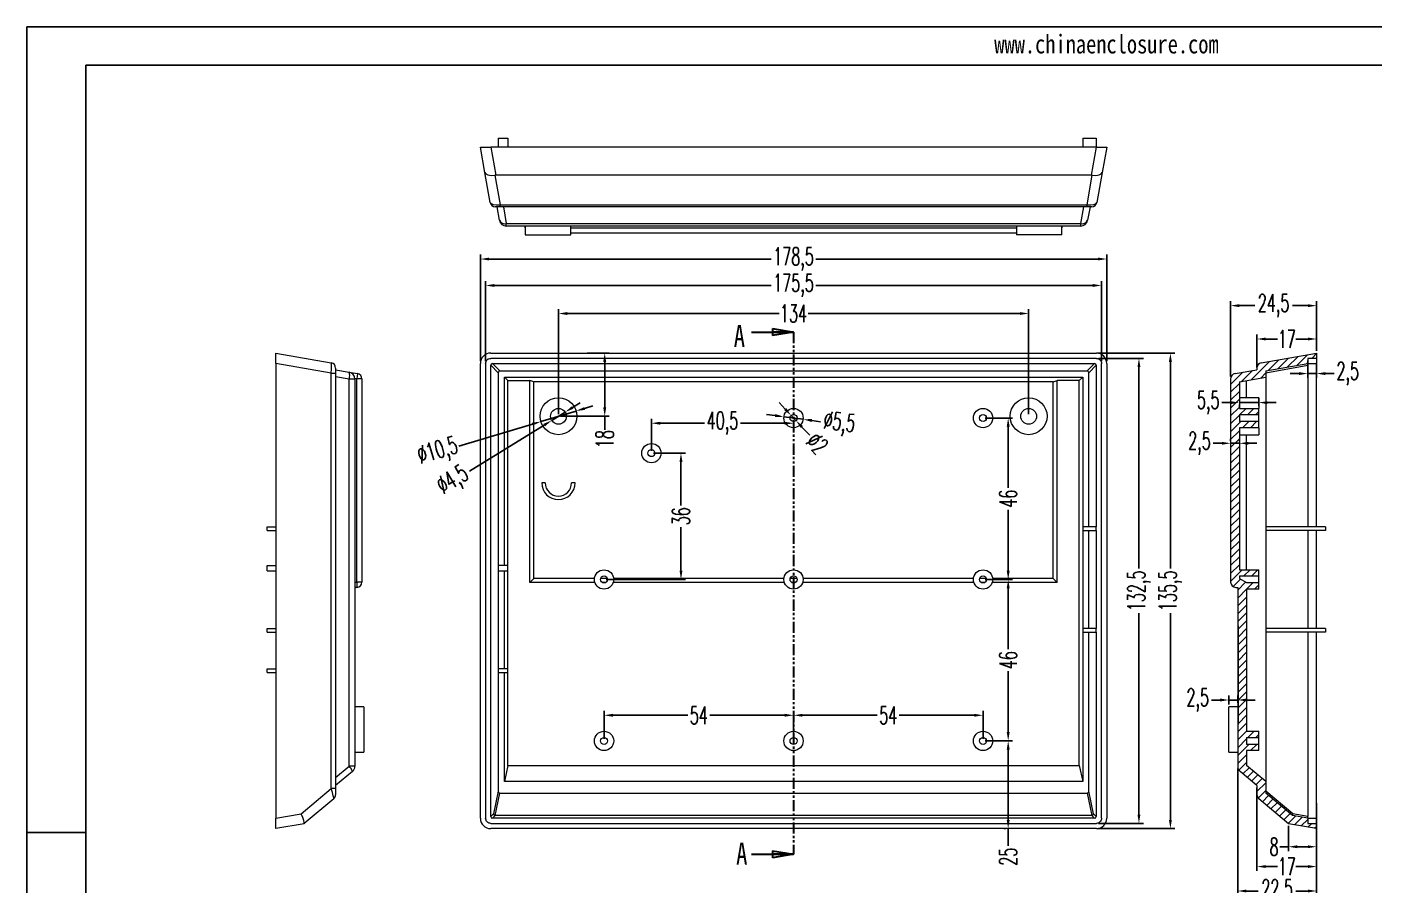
# Model space of a CAD drawing. Header units: inches. Extents: x 1862 to 3284, y 889 to 1348.
# Drawn here: x 2634.6 to 3018.6, y 1103.9 to 1348.4 of the extents above; entities that cross this region are included whole.
import ezdxf

# ---------------------------------------------------------------- set-up
doc = ezdxf.new("R2010")
doc.units = ezdxf.units.IN
doc.header["$LTSCALE"] = 0.5
doc.linetypes.add('PHANTOM', pattern=[12.7, 6.35, -1.27, 1.27, -1.27, 1.27, -1.27])
doc.layers.add('文字', color=81, linetype='Continuous')
doc.styles.add('SLDTEXTSTYLE0', font='TXT', dxfattribs={"width": 0.75})
doc.styles.add('SLDTEXTSTYLE2', font='TXT', dxfattribs={"width": 0.6, "bigfont": 'bigfont'})
doc.styles.add('宋体', font='', dxfattribs={"width": 0.8, "height": 3.5})
doc.styles.get('宋体').set_extended_font_data('SimSun')
doc.dimstyles.new('5', dxfattribs={"dimtxt": 5, "dimasz": 2.5, "dimexe": 1.25, "dimexo": 0.625, "dimtad": 0, "dimzin": 12, "dimtxsty": 'SLDTEXTSTYLE2', "dimcen": 2.5, "dimclrd": 3, "dimclre": 3, "dimclrt": 256, "dimadec": 0, "dimazin": 0, "dimtfac": 1, "dimtmove": 0, "dimatfit": 3, "dimfxl": 1, "dimarcsym": 0})

# ---------------------------------------------------------------- blocks, each defined once
blk = doc.blocks.new('_CLOSED')
at = {"color": 0, "linetype": 'ByBlock', "lineweight": -2}
for p, q in [((-1, 0.166667), (0, 0)), ((-1, 0.166667), (-1, -0.166667)), ((0, 0), (-1, -0.166667)), ((0, 0), (-1, 0))]:
    blk.add_line(p, q, dxfattribs=at)
blk = doc.blocks.new('*D235')
at = {"color": 3, "lineweight": -2}
for p, q in [((2799.12, 1145.61), (2799.12, 1153.54)), ((2801.62, 1152.29), (2822.99, 1152.29)), ((2850.62, 1152.29), (2829.24, 1152.29)), ((2853.12, 1145.61), (2853.12, 1153.54))]:
    blk.add_line(p, q, dxfattribs=at)
at = {"color": 3}
for points in [[(2801.62, 1152.71), (2801.62, 1151.88), (2799.12, 1152.29)], [(2850.62, 1152.71), (2850.62, 1151.88), (2853.12, 1152.29)]]:
    blk.add_solid(points, dxfattribs=at)
at = {"layer": 'Defpoints', "color": 0}
for p in [(2853.12, 1152.29), (2799.12, 1144.99), (2853.12, 1144.99)]:
    blk.add_point(p, dxfattribs=at)
at = {"insert": (2826.12, 1152.29), "char_height": 5, "attachment_point": 5, "style": 'SLDTEXTSTYLE2'}
blk.add_mtext('54', dxfattribs=at)
blk = doc.blocks.new('*D236')
at = {"color": 3, "lineweight": -2}
for p, q in [((2853.12, 1145.61), (2853.12, 1153.54)), ((2855.62, 1152.29), (2876.99, 1152.29)), ((2904.62, 1152.29), (2883.24, 1152.29)), ((2907.12, 1145.61), (2907.12, 1153.54))]:
    blk.add_line(p, q, dxfattribs=at)
at = {"color": 3}
for points in [[(2855.62, 1152.71), (2855.62, 1151.88), (2853.12, 1152.29)], [(2904.62, 1152.71), (2904.62, 1151.88), (2907.12, 1152.29)]]:
    blk.add_solid(points, dxfattribs=at)
at = {"layer": 'Defpoints', "color": 0}
for p in [(2907.12, 1152.29), (2853.12, 1144.99), (2907.12, 1144.99)]:
    blk.add_point(p, dxfattribs=at)
at = {"insert": (2880.12, 1152.29), "char_height": 5, "attachment_point": 5, "style": 'SLDTEXTSTYLE2'}
blk.add_mtext('54', dxfattribs=at)
blk = doc.blocks.new('*D237')
at = {"color": 3, "lineweight": -2}
for p, q in [((2907.74, 1190.99), (2915.54, 1190.99)), ((2914.29, 1188.49), (2914.29, 1171.11)), ((2914.29, 1147.49), (2914.29, 1164.86)), ((2907.74, 1144.99), (2915.54, 1144.99))]:
    blk.add_line(p, q, dxfattribs=at)
at = {"color": 3}
for points in [[(2913.87, 1188.49), (2914.71, 1188.49), (2914.29, 1190.99)], [(2913.87, 1147.49), (2914.71, 1147.49), (2914.29, 1144.99)]]:
    blk.add_solid(points, dxfattribs=at)
at = {"layer": 'Defpoints', "color": 0}
for p in [(2907.12, 1190.99), (2914.29, 1190.99), (2907.12, 1144.99)]:
    blk.add_point(p, dxfattribs=at)
at = {"insert": (2914.29, 1167.99), "char_height": 5, "attachment_point": 5, "rotation": 90, "style": 'SLDTEXTSTYLE2'}
blk.add_mtext('46', dxfattribs=at)
blk = doc.blocks.new('*D238')
at = {"color": 3, "lineweight": -2}
for p, q in [((2907.74, 1236.99), (2915.54, 1236.99)), ((2914.29, 1234.49), (2914.29, 1217.11)), ((2914.29, 1193.49), (2914.29, 1210.86)), ((2907.74, 1190.99), (2915.54, 1190.99))]:
    blk.add_line(p, q, dxfattribs=at)
at = {"color": 3}
for points in [[(2913.87, 1234.49), (2914.71, 1234.49), (2914.29, 1236.99)], [(2913.87, 1193.49), (2914.71, 1193.49), (2914.29, 1190.99)]]:
    blk.add_solid(points, dxfattribs=at)
at = {"layer": 'Defpoints', "color": 0}
for p in [(2907.12, 1236.99), (2914.29, 1236.99), (2907.12, 1190.99)]:
    blk.add_point(p, dxfattribs=at)
at = {"insert": (2914.29, 1213.99), "char_height": 5, "attachment_point": 5, "rotation": 90, "style": 'SLDTEXTSTYLE2'}
blk.add_mtext('46', dxfattribs=at)
blk = doc.blocks.new('*D239')
at = {"color": 3, "lineweight": -2}
for p, q in [((2907.74, 1144.99), (2915.54, 1144.99)), ((2914.29, 1142.49), (2914.29, 1122.49)), ((2913.66, 1119.99), (2913.04, 1119.99)), ((2914.29, 1119.99), (2914.29, 1115.11))]:
    blk.add_line(p, q, dxfattribs=at)
at = {"color": 3}
for points in [[(2913.87, 1142.49), (2914.71, 1142.49), (2914.29, 1144.99)], [(2913.87, 1122.49), (2914.71, 1122.49), (2914.29, 1119.99)]]:
    blk.add_solid(points, dxfattribs=at)
at = {"layer": 'Defpoints', "color": 0}
for p in [(2907.12, 1144.99), (2914.29, 1144.99), (2914.29, 1119.99)]:
    blk.add_point(p, dxfattribs=at)
at = {"insert": (2914.29, 1111.99), "char_height": 5, "attachment_point": 5, "rotation": 90, "style": 'SLDTEXTSTYLE2'}
blk.add_mtext('25', dxfattribs=at)
blk = doc.blocks.new('*D240')
at = {"color": 3, "lineweight": -2}
for p, q in [((2812.62, 1227.61), (2812.62, 1236.76)), ((2853.12, 1236.36), (2853.12, 1234.26)), ((2815.12, 1235.51), (2827.74, 1235.51)), ((2850.62, 1235.51), (2837.99, 1235.51))]:
    blk.add_line(p, q, dxfattribs=at)
at = {"color": 3}
for points in [[(2815.12, 1235.92), (2815.12, 1235.09), (2812.62, 1235.51)], [(2850.62, 1235.92), (2850.62, 1235.09), (2853.12, 1235.51)]]:
    blk.add_solid(points, dxfattribs=at)
at = {"layer": 'Defpoints', "color": 0}
for p in [(2853.12, 1236.99), (2853.12, 1235.51), (2812.62, 1226.99)]:
    blk.add_point(p, dxfattribs=at)
at = {"insert": (2832.87, 1235.51), "char_height": 5, "attachment_point": 5, "style": 'SLDTEXTSTYLE2'}
blk.add_mtext('40,5', dxfattribs=at)
blk = doc.blocks.new('*D241')
at = {"color": 3, "lineweight": -2}
for p, q in [((2813.24, 1226.99), (2822.29, 1226.99)), ((2821.04, 1224.49), (2821.04, 1212.11)), ((2821.04, 1193.49), (2821.04, 1205.86)), ((2799.74, 1190.99), (2822.29, 1190.99))]:
    blk.add_line(p, q, dxfattribs=at)
at = {"color": 3}
for points in [[(2820.63, 1224.49), (2821.46, 1224.49), (2821.04, 1226.99)], [(2820.63, 1193.49), (2821.46, 1193.49), (2821.04, 1190.99)]]:
    blk.add_solid(points, dxfattribs=at)
at = {"layer": 'Defpoints', "color": 0}
for p in [(2812.62, 1226.99), (2799.12, 1190.99), (2821.04, 1190.99)]:
    blk.add_point(p, dxfattribs=at)
at = {"insert": (2821.04, 1208.99), "char_height": 5, "attachment_point": 5, "rotation": 90, "style": 'SLDTEXTSTYLE2'}
blk.add_mtext('36', dxfattribs=at)
blk = doc.blocks.new('*D242')
at = {"color": 3, "lineweight": -2}
for p, q in [((2786.12, 1238.11), (2786.12, 1268.02)), ((2920.12, 1238.11), (2920.12, 1268.02)), ((2788.62, 1266.77), (2848.99, 1266.77)), ((2917.62, 1266.77), (2857.24, 1266.77))]:
    blk.add_line(p, q, dxfattribs=at)
at = {"color": 3}
for points in [[(2788.62, 1267.18), (2788.62, 1266.35), (2786.12, 1266.77)], [(2917.62, 1267.18), (2917.62, 1266.35), (2920.12, 1266.77)]]:
    blk.add_solid(points, dxfattribs=at)
at = {"layer": 'Defpoints', "color": 0}
for p in [(2920.12, 1266.77), (2786.12, 1237.49), (2920.12, 1237.49)]:
    blk.add_point(p, dxfattribs=at)
at = {"insert": (2853.12, 1266.77), "char_height": 5, "attachment_point": 5, "style": 'SLDTEXTSTYLE2'}
blk.add_mtext('134', dxfattribs=at)
blk = doc.blocks.new('*D243')
at = {"color": 3, "lineweight": -2}
for p, q in [((2765.37, 1253.16), (2765.37, 1276.01)), ((2767.87, 1274.76), (2846.74, 1274.76)), ((2938.37, 1274.76), (2859.49, 1274.76)), ((2940.87, 1253.16), (2940.87, 1276.01))]:
    blk.add_line(p, q, dxfattribs=at)
at = {"color": 3}
for points in [[(2767.87, 1275.18), (2767.87, 1274.34), (2765.37, 1274.76)], [(2938.37, 1275.18), (2938.37, 1274.34), (2940.87, 1274.76)]]:
    blk.add_solid(points, dxfattribs=at)
at = {"layer": 'Defpoints', "color": 0}
for p in [(2940.87, 1274.76), (2765.37, 1252.53), (2940.87, 1252.53)]:
    blk.add_point(p, dxfattribs=at)
at = {"insert": (2853.12, 1274.76), "char_height": 5, "attachment_point": 5, "style": 'SLDTEXTSTYLE2'}
blk.add_mtext('175,5', dxfattribs=at)
blk = doc.blocks.new('*D244')
at = {"color": 3, "lineweight": -2}
for p, q in [((2763.87, 1253.16), (2763.87, 1283.54)), ((2766.37, 1282.29), (2846.74, 1282.29)), ((2939.87, 1282.29), (2859.49, 1282.29)), ((2942.37, 1253.16), (2942.37, 1283.54))]:
    blk.add_line(p, q, dxfattribs=at)
at = {"color": 3}
for points in [[(2766.37, 1282.71), (2766.37, 1281.88), (2763.87, 1282.29)], [(2939.87, 1282.71), (2939.87, 1281.88), (2942.37, 1282.29)]]:
    blk.add_solid(points, dxfattribs=at)
at = {"layer": 'Defpoints', "color": 0}
for p in [(2763.87, 1282.29), (2763.87, 1252.53), (2942.37, 1252.53)]:
    blk.add_point(p, dxfattribs=at)
at = {"insert": (2853.12, 1282.29), "char_height": 5, "attachment_point": 5, "style": 'SLDTEXTSTYLE2'}
blk.add_mtext('178,5', dxfattribs=at)
blk = doc.blocks.new('*D245')
at = {"color": 3, "lineweight": -2}
for p, q in [((2794.32, 1255.49), (2800.56, 1255.49)), ((2799.31, 1252.99), (2799.31, 1239.99)), ((2786.74, 1237.49), (2800.56, 1237.49)), ((2799.31, 1237.49), (2799.31, 1233.62))]:
    blk.add_line(p, q, dxfattribs=at)
at = {"color": 3}
for points in [[(2798.89, 1252.99), (2799.73, 1252.99), (2799.31, 1255.49)], [(2798.89, 1239.99), (2799.73, 1239.99), (2799.31, 1237.49)]]:
    blk.add_solid(points, dxfattribs=at)
at = {"layer": 'Defpoints', "color": 0}
for p in [(2793.69, 1255.49), (2799.31, 1255.49), (2786.12, 1237.49)]:
    blk.add_point(p, dxfattribs=at)
at = {"insert": (2799.31, 1230.99), "char_height": 5, "attachment_point": 5, "rotation": 90, "style": 'SLDTEXTSTYLE2'}
blk.add_mtext('18', dxfattribs=at)
blk = doc.blocks.new('*D246')
at = {"color": 3, "lineweight": -2}
for p, q in [((2793.54, 1239.71), (2795.94, 1240.43)), ((2791.15, 1238.99), (2781.09, 1235.98)), ((2757.7, 1228.97), (2778.69, 1235.26))]:
    blk.add_line(p, q, dxfattribs=at)
at = {"color": 3}
for points in [[(2793.42, 1240.11), (2793.66, 1239.31), (2791.15, 1238.99)], [(2778.57, 1235.66), (2778.81, 1234.86), (2781.09, 1235.98)]]:
    blk.add_solid(points, dxfattribs=at)
at = {"layer": 'Defpoints', "color": 0}
for p in [(2791.15, 1238.99), (2781.09, 1235.98)]:
    blk.add_point(p, dxfattribs=at)
at = {"insert": (2751.83, 1227.22), "char_height": 5, "attachment_point": 5, "rotation": 16.6763, "style": 'SLDTEXTSTYLE2'}
blk.add_mtext('∅10,5', dxfattribs=at)
blk = doc.blocks.new('*D247')
at = {"color": 3, "lineweight": -2}
for p, q in [((2790.16, 1239.98), (2792.28, 1241.3)), ((2788.03, 1238.67), (2784.2, 1236.3)), ((2760.77, 1221.81), (2782.08, 1234.99))]:
    blk.add_line(p, q, dxfattribs=at)
at = {"color": 3}
for points in [[(2789.94, 1240.34), (2790.38, 1239.63), (2788.03, 1238.67)], [(2781.86, 1235.34), (2782.3, 1234.63), (2784.2, 1236.3)]]:
    blk.add_solid(points, dxfattribs=at)
at = {"layer": 'Defpoints', "color": 0}
for p in [(2784.2, 1236.3), (2788.03, 1238.67)]:
    blk.add_point(p, dxfattribs=at)
at = {"insert": (2756.2, 1218.99), "char_height": 5, "attachment_point": 5, "rotation": 31.7311, "style": 'SLDTEXTSTYLE2'}
blk.add_mtext('∅4,5', dxfattribs=at)
blk = doc.blocks.new('*D248')
at = {"color": 3, "lineweight": -2}
for p, q in [((2847.91, 1237.69), (2845.44, 1238.02)), ((2850.39, 1237.35), (2855.84, 1236.62)), ((2860.8, 1235.95), (2858.32, 1236.28))]:
    blk.add_line(p, q, dxfattribs=at)
at = {"color": 3}
for points in [[(2847.97, 1238.1), (2847.86, 1237.28), (2850.39, 1237.35)], [(2858.38, 1236.7), (2858.26, 1235.87), (2855.84, 1236.62)]]:
    blk.add_solid(points, dxfattribs=at)
at = {"layer": 'Defpoints', "color": 0}
for p in [(2850.39, 1237.35), (2855.84, 1236.62)]:
    blk.add_point(p, dxfattribs=at)
at = {"insert": (2866.12, 1235.23), "char_height": 5, "attachment_point": 5, "rotation": 352.3057, "style": 'SLDTEXTSTYLE2'}
blk.add_mtext('∅5,5', dxfattribs=at)
blk = doc.blocks.new('*D249')
at = {"color": 3, "lineweight": -2}
for p, q in [((2850.73, 1239.55), (2849.02, 1241.37)), ((2852.43, 1237.72), (2853.8, 1236.26)), ((2857.72, 1232.06), (2855.5, 1234.43))]:
    blk.add_line(p, q, dxfattribs=at)
at = {"color": 3}
for points in [[(2851.03, 1239.83), (2850.42, 1239.26), (2852.43, 1237.72)], [(2855.81, 1234.71), (2855.2, 1234.14), (2853.8, 1236.26)]]:
    blk.add_solid(points, dxfattribs=at)
at = {"layer": 'Defpoints', "color": 0}
for p in [(2852.43, 1237.72), (2853.8, 1236.26)]:
    blk.add_point(p, dxfattribs=at)
at = {"insert": (2859.85, 1229.77), "char_height": 5, "attachment_point": 5, "rotation": 313.0301, "style": 'SLDTEXTSTYLE2'}
blk.add_mtext('∅2', dxfattribs=at)
blk = doc.blocks.new('*D250')
at = {"color": 3, "lineweight": -2}
for p, q in [((2940.04, 1253.99), (2952.81, 1253.99)), ((2951.56, 1251.49), (2951.56, 1194.11)), ((2951.56, 1123.99), (2951.56, 1181.36)), ((2940.04, 1121.49), (2952.81, 1121.49))]:
    blk.add_line(p, q, dxfattribs=at)
at = {"color": 3}
for points in [[(2951.14, 1251.49), (2951.97, 1251.49), (2951.56, 1253.99)], [(2951.14, 1123.99), (2951.97, 1123.99), (2951.56, 1121.49)]]:
    blk.add_solid(points, dxfattribs=at)
at = {"layer": 'Defpoints', "color": 0}
for p in [(2939.41, 1253.99), (2951.56, 1253.99), (2939.41, 1121.49)]:
    blk.add_point(p, dxfattribs=at)
at = {"insert": (2951.56, 1187.74), "char_height": 5, "attachment_point": 5, "rotation": 90, "style": 'SLDTEXTSTYLE2'}
blk.add_mtext('132,5', dxfattribs=at)
blk = doc.blocks.new('*D251')
at = {"color": 3, "lineweight": -2}
for p, q in [((2940.04, 1255.49), (2961.77, 1255.49)), ((2960.52, 1252.99), (2960.52, 1194.11)), ((2960.52, 1122.49), (2960.52, 1181.36)), ((2940.04, 1119.99), (2961.77, 1119.99))]:
    blk.add_line(p, q, dxfattribs=at)
at = {"color": 3}
for points in [[(2960.1, 1252.99), (2960.93, 1252.99), (2960.52, 1255.49)], [(2960.1, 1122.49), (2960.93, 1122.49), (2960.52, 1119.99)]]:
    blk.add_solid(points, dxfattribs=at)
at = {"layer": 'Defpoints', "color": 0}
for p in [(2939.41, 1255.49), (2960.52, 1255.49), (2939.41, 1119.99)]:
    blk.add_point(p, dxfattribs=at)
at = {"insert": (2960.52, 1187.74), "char_height": 5, "attachment_point": 5, "rotation": 90, "style": 'SLDTEXTSTYLE2'}
blk.add_mtext('135,5', dxfattribs=at)
blk = doc.blocks.new('*D252')
at = {"color": 3, "lineweight": -2}
for p, q in [((2985.19, 1251.36), (2985.19, 1260.75)), ((2987.69, 1259.5), (2991.06, 1259.5)), ((2999.69, 1259.5), (2996.31, 1259.5)), ((3002.19, 1256.11), (3002.19, 1260.75))]:
    blk.add_line(p, q, dxfattribs=at)
at = {"color": 3}
for points in [[(2987.69, 1259.92), (2987.69, 1259.09), (2985.19, 1259.5)], [(2999.69, 1259.92), (2999.69, 1259.09), (3002.19, 1259.5)]]:
    blk.add_solid(points, dxfattribs=at)
at = {"layer": 'Defpoints', "color": 0}
for p in [(2985.19, 1259.5), (3002.19, 1255.49), (2985.19, 1250.74)]:
    blk.add_point(p, dxfattribs=at)
at = {"insert": (2993.69, 1259.5), "char_height": 5, "attachment_point": 5, "style": 'SLDTEXTSTYLE2'}
blk.add_mtext('17', dxfattribs=at)
blk = doc.blocks.new('*D253')
at = {"color": 3, "lineweight": -2}
for p, q in [((2977.69, 1248.78), (2977.69, 1270.26)), ((2980.19, 1269.01), (2984.56, 1269.01)), ((2999.69, 1269.01), (2995.31, 1269.01)), ((3002.19, 1256.11), (3002.19, 1270.26))]:
    blk.add_line(p, q, dxfattribs=at)
at = {"color": 3}
for points in [[(2980.19, 1269.43), (2980.19, 1268.59), (2977.69, 1269.01)], [(2999.69, 1269.43), (2999.69, 1268.59), (3002.19, 1269.01)]]:
    blk.add_solid(points, dxfattribs=at)
at = {"layer": 'Defpoints', "color": 0}
for p in [(2977.69, 1269.01), (3002.19, 1255.49), (2977.69, 1248.16)]:
    blk.add_point(p, dxfattribs=at)
at = {"insert": (2989.94, 1269.01), "char_height": 5, "attachment_point": 5, "style": 'SLDTEXTSTYLE2'}
blk.add_mtext('24,5', dxfattribs=at)
blk = doc.blocks.new('*D254')
at = {"color": 3, "lineweight": -2}
for p, q in [((2999.69, 1253.36), (2999.69, 1248.4)), ((3002.19, 1252.75), (3002.19, 1248.4)), ((2997.19, 1249.65), (2994.69, 1249.65)), ((2999.69, 1249.65), (3002.19, 1249.65)), ((3004.69, 1249.65), (3007.19, 1249.65))]:
    blk.add_line(p, q, dxfattribs=at)
at = {"color": 3}
for points in [[(2997.19, 1250.07), (2997.19, 1249.23), (2999.69, 1249.65)], [(3004.69, 1250.07), (3004.69, 1249.23), (3002.19, 1249.65)]]:
    blk.add_solid(points, dxfattribs=at)
at = {"layer": 'Defpoints', "color": 0}
for p in [(2999.69, 1253.99), (3002.19, 1253.38), (2999.69, 1249.65)]:
    blk.add_point(p, dxfattribs=at)
at = {"insert": (3011.06, 1249.65), "char_height": 5, "attachment_point": 5, "style": 'SLDTEXTSTYLE2'}
blk.add_mtext('2,5', dxfattribs=at)
blk = doc.blocks.new('*D255')
at = {"color": 3, "lineweight": -2}
for p, q in [((2977.69, 1241.38), (2975.19, 1241.38)), ((2985.69, 1241.38), (2980.19, 1241.38)), ((2980.19, 1240.83), (2980.19, 1240.13)), ((2985.69, 1240.36), (2985.69, 1242.63)), ((2988.19, 1241.38), (2990.69, 1241.38))]:
    blk.add_line(p, q, dxfattribs=at)
at = {"color": 3}
for points in [[(2977.69, 1241.79), (2977.69, 1240.96), (2980.19, 1241.38)], [(2988.19, 1241.79), (2988.19, 1240.96), (2985.69, 1241.38)]]:
    blk.add_solid(points, dxfattribs=at)
at = {"layer": 'Defpoints', "color": 0}
for p in [(2980.19, 1241.46), (2980.19, 1241.38), (2985.69, 1239.74)]:
    blk.add_point(p, dxfattribs=at)
at = {"insert": (2971.31, 1241.38), "char_height": 5, "attachment_point": 5, "style": 'SLDTEXTSTYLE2'}
blk.add_mtext('5,5', dxfattribs=at)
blk = doc.blocks.new('*D256')
at = {"color": 3, "lineweight": -2}
for p, q in [((2975.19, 1229.79), (2972.69, 1229.79)), ((2977.69, 1230.41), (2977.69, 1231.04)), ((2980.19, 1229.79), (2977.69, 1229.79)), ((2980.19, 1230.41), (2980.19, 1231.04)), ((2982.69, 1229.79), (2985.19, 1229.79))]:
    blk.add_line(p, q, dxfattribs=at)
at = {"color": 3}
for points in [[(2975.19, 1230.2), (2975.19, 1229.37), (2977.69, 1229.79)], [(2982.69, 1230.2), (2982.69, 1229.37), (2980.19, 1229.79)]]:
    blk.add_solid(points, dxfattribs=at)
at = {"layer": 'Defpoints', "color": 0}
for p in [(2977.69, 1229.79), (2977.69, 1229.79), (2980.19, 1229.79)]:
    blk.add_point(p, dxfattribs=at)
at = {"insert": (2968.81, 1229.79), "char_height": 5, "attachment_point": 5, "style": 'SLDTEXTSTYLE2'}
blk.add_mtext('2,5', dxfattribs=at)
blk = doc.blocks.new('*D257')
at = {"color": 3, "lineweight": -2}
for p, q in [((2994.19, 1120.77), (2994.19, 1113.58)), ((3002.19, 1119.36), (3002.19, 1113.58)), ((2994.19, 1114.83), (2991.69, 1114.83)), ((2999.69, 1114.83), (2996.69, 1114.83))]:
    blk.add_line(p, q, dxfattribs=at)
at = {"color": 3}
for points in [[(2996.69, 1115.25), (2996.69, 1114.42), (2994.19, 1114.83)], [(2999.69, 1115.25), (2999.69, 1114.42), (3002.19, 1114.83)]]:
    blk.add_solid(points, dxfattribs=at)
at = {"layer": 'Defpoints', "color": 0}
for p in [(2994.19, 1121.4), (3002.19, 1119.99), (2994.19, 1114.83)]:
    blk.add_point(p, dxfattribs=at)
at = {"insert": (2990.06, 1114.83), "char_height": 5, "attachment_point": 5, "style": 'SLDTEXTSTYLE2'}
blk.add_mtext('8', dxfattribs=at)
blk = doc.blocks.new('*D258')
at = {"color": 3, "lineweight": -2}
for p, q in [((2985.19, 1131.61), (2985.19, 1107.94)), ((3002.19, 1119.36), (3002.19, 1107.94)), ((2987.69, 1109.19), (2991.06, 1109.19)), ((2999.69, 1109.19), (2996.31, 1109.19))]:
    blk.add_line(p, q, dxfattribs=at)
at = {"color": 3}
for points in [[(2987.69, 1109.6), (2987.69, 1108.77), (2985.19, 1109.19)], [(2999.69, 1109.6), (2999.69, 1108.77), (3002.19, 1109.19)]]:
    blk.add_solid(points, dxfattribs=at)
at = {"layer": 'Defpoints', "color": 0}
for p in [(2985.19, 1132.24), (3002.19, 1119.99), (2985.19, 1109.19)]:
    blk.add_point(p, dxfattribs=at)
at = {"insert": (2993.69, 1109.19), "char_height": 5, "attachment_point": 5, "style": 'SLDTEXTSTYLE2'}
blk.add_mtext('17', dxfattribs=at)
blk = doc.blocks.new('*D259')
at = {"color": 3, "lineweight": -2}
for p, q in [((2979.69, 1137.16), (2979.69, 1100.97)), ((3002.19, 1127.29), (3002.19, 1100.97)), ((2982.19, 1102.22), (2985.56, 1102.22)), ((2999.69, 1102.22), (2996.31, 1102.22))]:
    blk.add_line(p, q, dxfattribs=at)
at = {"color": 3}
for points in [[(2982.19, 1102.64), (2982.19, 1101.8), (2979.69, 1102.22)], [(2999.69, 1102.64), (2999.69, 1101.8), (3002.19, 1102.22)]]:
    blk.add_solid(points, dxfattribs=at)
at = {"layer": 'Defpoints', "color": 0}
for p in [(2979.69, 1137.78), (3002.19, 1127.92), (3002.19, 1102.22)]:
    blk.add_point(p, dxfattribs=at)
at = {"insert": (2990.94, 1102.22), "char_height": 5, "attachment_point": 5, "style": 'SLDTEXTSTYLE2'}
blk.add_mtext('22,5', dxfattribs=at)
blk = doc.blocks.new('*D260')
at = {"color": 3, "lineweight": -2}
for p, q in [((2974.69, 1156.64), (2972.19, 1156.64)), ((2977.19, 1155.36), (2977.19, 1157.89)), ((2979.69, 1156.64), (2977.19, 1156.64)), ((2979.69, 1155.85), (2979.69, 1157.89)), ((2982.19, 1156.64), (2984.69, 1156.64))]:
    blk.add_line(p, q, dxfattribs=at)
at = {"color": 3}
for points in [[(2974.69, 1157.06), (2974.69, 1156.22), (2977.19, 1156.64)], [(2982.19, 1157.06), (2982.19, 1156.22), (2979.69, 1156.64)]]:
    blk.add_solid(points, dxfattribs=at)
at = {"layer": 'Defpoints', "color": 0}
for p in [(2977.19, 1156.64), (2977.19, 1154.74), (2979.69, 1155.22)]:
    blk.add_point(p, dxfattribs=at)
at = {"insert": (2968.31, 1156.64), "char_height": 5, "attachment_point": 5, "style": 'SLDTEXTSTYLE2'}
blk.add_mtext('2,5', dxfattribs=at)

msp = doc.modelspace()

# ---------------------------------------------------------------- hatches: boundary and pattern name
at = {"linetype": 'Continuous', "lineweight": 0}
h = msp.add_hatch(dxfattribs=at)
h.set_pattern_fill('ANSI31', color=4, scale=0.5, style=0)
h.set_pattern_definition([(45, (-1195.2633, -438.8574), (-1.122532, 1.122532), [])])
edge = h.paths.add_edge_path(flags=0)
edge.add_line((2982.189, 1142.237), (2985.689, 1142.237))
edge.add_line((2985.689, 1142.237), (2985.689, 1143.987))
edge.add_line((2985.689, 1143.987), (2982.189, 1143.987))
edge.add_line((2982.189, 1143.987), (2982.189, 1145.987))
edge.add_line((2982.189, 1145.987), (2985.689, 1145.987))
edge.add_line((2985.689, 1145.987), (2985.689, 1147.737))
edge.add_line((2985.689, 1147.737), (2982.189, 1147.737))
edge.add_line((2982.189, 1147.737), (2982.189, 1188.237))
edge.add_line((2982.189, 1188.237), (2985.689, 1188.237))
edge.add_line((2985.689, 1188.237), (2985.689, 1189.987))
edge.add_line((2985.689, 1189.987), (2982.189, 1189.987))
edge.add_line((2982.189, 1189.987), (2982.189, 1190.082))
edge.add_line((2982.189, 1190.082), (2980.189, 1191.237))
edge.add_line((2980.189, 1191.237), (2980.189, 1191.987))
edge.add_line((2980.189, 1191.987), (2985.689, 1191.987))
edge.add_line((2985.689, 1191.987), (2985.689, 1193.737))
edge.add_line((2985.689, 1193.737), (2980.189, 1193.737))
edge.add_line((2980.189, 1193.737), (2980.189, 1234.237))
edge.add_line((2980.189, 1234.237), (2985.689, 1234.237))
edge.add_line((2985.689, 1234.237), (2985.689, 1235.987))
edge.add_line((2985.689, 1235.987), (2980.189, 1235.987))
edge.add_line((2980.189, 1235.987), (2980.189, 1237.987))
edge.add_line((2980.189, 1237.987), (2985.689, 1237.987))
edge.add_line((2985.689, 1237.987), (2985.689, 1239.737))
edge.add_line((2985.689, 1239.737), (2980.189, 1239.737))
edge.add_line((2980.189, 1239.737), (2980.189, 1247.316))
edge.add_line((2980.189, 1247.316), (2987.689, 1248.639))
edge.add_line((2987.689, 1248.639), (2987.689, 1250.391))
edge.add_line((2987.689, 1250.391), (2999.689, 1252.507))
edge.add_line((2999.689, 1252.507), (2999.689, 1253.987))
edge.add_line((2999.689, 1253.987), (3002.189, 1253.987))
edge.add_line((3002.189, 1253.987), (3002.189, 1255.487))
edge.add_line((3002.189, 1255.487), (2986.429, 1252.708))
edge.add_arc((2986.689, 1251.23), 1.5, 100, 180)
edge.add_line((2985.189, 1251.23), (2985.189, 1250.737))
edge.add_line((2985.189, 1250.737), (2978.929, 1249.633))
edge.add_arc((2979.189, 1248.156), 1.5, 100, 180)
edge.add_line((2977.689, 1248.156), (2977.689, 1190.237))
edge.add_arc((2979.189, 1190.237), 1.5, 180, 270)
edge.add_line((2979.189, 1188.737), (2979.689, 1188.737))
edge.add_line((2979.689, 1188.737), (2979.689, 1177.737))
edge.add_line((2979.689, 1177.737), (2979.889, 1177.737))
edge.add_line((2979.889, 1177.737), (2979.889, 1149.737))
edge.add_line((2979.889, 1149.737), (2979.689, 1149.737))
edge.add_line((2979.689, 1149.737), (2979.689, 1137.784))
edge.add_arc((2981.689, 1137.784), 2, 180, 230)
edge.add_line((2980.404, 1136.252), (2985.189, 1132.237))
edge.add_line((2985.189, 1132.237), (2985.189, 1129.649))
edge.add_arc((2986.689, 1129.649), 1.5, 180, 230)
edge.add_line((2985.725, 1128.5), (2994.189, 1121.397))
edge.add_line((2994.189, 1121.397), (3002.189, 1119.987))
edge.add_line((3002.189, 1119.987), (3002.189, 1121.487))
edge.add_line((3002.189, 1121.487), (2999.689, 1121.487))
edge.add_line((2999.689, 1121.487), (2999.689, 1122.966))
edge.add_line((2999.689, 1122.966), (2995.283, 1123.743))
edge.add_line((2995.283, 1123.743), (2987.689, 1130.115))
edge.add_line((2987.689, 1130.115), (2987.689, 1133.402))
edge.add_line((2987.689, 1133.402), (2982.189, 1138.017))
edge.add_line((2982.189, 1138.017), (2982.189, 1142.237))

# ---------------------------------------------------------------- linework, layer by layer
for p, q in [((2634.646, 1348.419), (3283.778, 1348.419)), ((2634.646, 1348.419), (2634.646, 889.437)), ((2651.443, 1337.491), (3272.85, 1337.491)), ((2651.443, 1337.491), (2651.443, 900.365)), ((2651.443, 1118.928), (2634.646, 1118.928))]:
    msp.add_line(p, q)
at = {"color": 7, "linetype": 'Continuous', "lineweight": 15}
for p, q in [((2765.138, 1306.985), (2763.866, 1314.194)), ((2763.866, 1314.194), (2766.821, 1314.194)), ((2766.821, 1314.194), (2768.232, 1306.194)), ((2939.412, 1314.194), (2766.821, 1314.194)), ((2768.962, 1316.694), (2771.684, 1316.694)), ((2768.962, 1316.694), (2768.962, 1314.194)), ((2771.684, 1316.694), (2771.684, 1314.194)), ((2935.519, 1316.694), (2935.519, 1314.194)), ((2935.519, 1316.694), (2939.387, 1316.694)), ((2938.001, 1306.194), (2939.412, 1314.194)), ((2939.387, 1316.694), (2939.387, 1314.194)), ((2939.412, 1314.194), (2942.366, 1314.194)), ((2942.366, 1314.194), (2941.095, 1306.985)), ((2766.645, 1298.433), (2765.138, 1306.985)), ((2767.986, 1306.178), (2769.476, 1297.729)), ((2938.001, 1306.194), (2768.232, 1306.194)), ((2936.757, 1297.729), (2938.247, 1306.178)), ((2941.095, 1306.985), (2939.587, 1298.433)), ((2769.476, 1297.729), (2936.757, 1297.729)), ((2769.476, 1297.194), (2769.476, 1297.729)), ((2936.757, 1297.194), (2936.757, 1297.729)), ((2769.476, 1297.194), (2768.123, 1297.194)), ((2769.295, 1293.346), (2768.616, 1297.194)), ((2936.757, 1297.194), (2769.476, 1297.194)), ((2770.421, 1297.194), (2771.264, 1292.408)), ((2934.968, 1292.408), (2935.812, 1297.194)), ((2938.11, 1297.194), (2936.757, 1297.194)), ((2937.616, 1297.194), (2936.938, 1293.346)), ((2771.264, 1292.408), (2934.968, 1292.408)), ((2771.264, 1291.694), (2771.264, 1292.408)), ((2934.968, 1291.694), (2771.264, 1291.694)), ((2776.616, 1291.694), (2776.616, 1289.194)), ((2776.616, 1291.194), (2776.616, 1291.694)), ((2789.616, 1289.194), (2789.616, 1291.694)), ((2916.616, 1291.694), (2916.616, 1289.194)), ((2929.616, 1289.194), (2929.616, 1291.694)), ((2929.616, 1291.694), (2929.616, 1291.194)), ((2934.968, 1291.694), (2934.968, 1292.408)), ((2776.616, 1289.194), (2789.616, 1289.194)), ((2916.616, 1289.694), (2789.616, 1289.694)), ((2929.616, 1289.194), (2916.616, 1289.194)), ((2705.616, 1252.532), (2705.616, 1255.487)), ((2705.616, 1255.487), (2721.377, 1252.708)), ((2766.821, 1255.487), (2939.412, 1255.487)), ((2986.429, 1252.708), (3002.189, 1255.487)), ((3002.189, 1255.487), (3002.189, 1253.987)), ((2721.377, 1249.753), (2705.616, 1252.532)), ((2705.616, 1252.532), (2705.616, 1122.941)), ((2763.866, 1122.941), (2763.866, 1252.532)), ((2765.366, 1252.532), (2765.366, 1122.941)), ((2939.412, 1253.987), (2766.821, 1253.987)), ((2766.846, 1123.458), (2766.846, 1252.015)), ((2766.846, 1252.015), (2768.962, 1249.899)), ((2767.338, 1252.507), (2938.895, 1252.507)), ((2769.454, 1250.391), (2767.338, 1252.507)), ((2938.895, 1252.507), (2936.779, 1250.391)), ((2937.271, 1249.899), (2939.387, 1252.015)), ((2939.387, 1252.015), (2939.387, 1205.987)), ((2940.866, 1122.941), (2940.866, 1252.532)), ((2942.366, 1252.532), (2942.366, 1122.941)), ((2987.689, 1250.391), (2999.689, 1252.507)), ((2987.689, 1249.899), (2999.689, 1252.015)), ((3002.189, 1253.987), (2999.689, 1253.987)), ((2999.689, 1253.987), (2999.689, 1252.507)), ((2999.689, 1252.532), (3002.189, 1252.532)), ((2999.689, 1252.015), (2999.689, 1252.507)), ((2999.689, 1252.015), (2999.689, 1205.987)), ((3002.189, 1205.987), (3002.189, 1252.532)), ((2721.377, 1131.388), (2721.377, 1249.753)), ((2721.377, 1249.753), (2722.616, 1249.753)), ((2722.616, 1251.23), (2722.616, 1249.753)), ((2722.616, 1250.737), (2726.463, 1250.058)), ((2722.616, 1249.753), (2722.616, 1131.388)), ((2726.463, 1248.089), (2722.616, 1248.767)), ((2726.463, 1250.058), (2728.877, 1249.633)), ((2726.463, 1137.784), (2726.463, 1248.089)), ((2728.116, 1248.089), (2726.463, 1248.089)), ((2728.616, 1248.156), (2728.11, 1248.245)), ((2728.116, 1248.089), (2728.116, 1137.784)), ((2728.877, 1249.633), (2728.616, 1248.156)), ((2728.616, 1190.237), (2728.616, 1248.156)), ((2730.116, 1248.156), (2728.616, 1248.156)), ((2730.116, 1248.156), (2730.116, 1190.237)), ((2768.962, 1249.899), (2768.962, 1194.987)), ((2769.454, 1250.391), (2936.779, 1250.391)), ((2771.684, 1247.669), (2770.714, 1248.639)), ((2770.714, 1248.639), (2935.519, 1248.639)), ((2770.714, 1194.987), (2770.714, 1248.639)), ((2934.549, 1247.669), (2935.519, 1248.639)), ((2935.519, 1248.639), (2935.519, 1205.987)), ((2937.271, 1205.987), (2937.271, 1249.899)), ((2977.689, 1248.156), (2977.689, 1190.237)), ((2978.929, 1249.633), (2985.189, 1250.737)), ((2980.189, 1247.316), (2987.689, 1248.639)), ((2985.189, 1251.23), (2985.189, 1250.737)), ((2987.689, 1250.391), (2987.689, 1248.639)), ((2987.689, 1248.639), (2987.689, 1205.987)), ((2771.684, 1247.669), (2777.962, 1247.669)), ((2771.684, 1194.987), (2771.684, 1247.669)), ((2779.116, 1247.316), (2777.962, 1247.669)), ((2777.962, 1190.082), (2777.962, 1247.669)), ((2927.116, 1247.316), (2779.116, 1247.316)), ((2779.116, 1191.237), (2779.116, 1247.316)), ((2927.116, 1247.316), (2928.271, 1247.669)), ((2927.116, 1191.237), (2927.116, 1247.316)), ((2934.549, 1247.669), (2928.271, 1247.669)), ((2928.271, 1190.082), (2928.271, 1247.669)), ((2934.549, 1138.017), (2934.549, 1247.669)), ((2980.189, 1247.316), (2980.189, 1239.737)), ((2982.189, 1242.737), (2982.189, 1247.669)), ((2985.689, 1242.737), (2980.189, 1242.737)), ((2985.689, 1242.737), (2985.689, 1239.737)), ((2980.189, 1239.737), (2985.689, 1239.737)), ((2980.189, 1237.987), (2985.689, 1237.987)), ((2980.189, 1237.987), (2980.189, 1235.987)), ((2985.689, 1237.987), (2985.689, 1239.737)), ((2985.689, 1235.987), (2985.689, 1237.987)), ((2985.689, 1235.987), (2980.189, 1235.987)), ((2985.689, 1234.237), (2980.189, 1234.237)), ((2980.189, 1234.237), (2980.189, 1193.737)), ((2985.689, 1234.237), (2985.689, 1235.987)), ((2985.689, 1234.237), (2985.689, 1232.237)), ((2980.189, 1232.237), (2985.689, 1232.237)), ((2982.189, 1193.737), (2982.189, 1232.237)), ((2782.366, 1218.487), (2781.366, 1218.487)), ((2790.866, 1218.487), (2789.866, 1218.487)), ((2703.116, 1204.987), (2703.116, 1205.987)), ((2703.116, 1205.987), (2705.616, 1205.987)), ((2935.519, 1205.987), (2935.519, 1204.987)), ((2939.387, 1205.987), (2935.519, 1205.987)), ((2939.387, 1204.987), (2939.387, 1205.987)), ((2987.689, 1205.987), (2987.689, 1204.987)), ((3004.689, 1205.987), (2987.689, 1205.987)), ((3004.689, 1205.987), (3004.689, 1204.987)), ((2703.116, 1204.987), (2705.616, 1204.987)), ((2935.519, 1204.987), (2939.387, 1204.987)), ((2935.519, 1204.987), (2935.519, 1176.987)), ((2937.271, 1176.987), (2937.271, 1204.987)), ((2939.387, 1204.987), (2939.387, 1176.987)), ((2987.689, 1204.987), (2987.689, 1176.987)), ((3004.689, 1204.987), (2987.689, 1204.987)), ((2999.689, 1204.987), (2999.689, 1176.987)), ((3002.189, 1176.987), (3002.189, 1204.987)), ((2703.116, 1193.487), (2703.116, 1194.987)), ((2703.116, 1194.987), (2705.616, 1194.987)), ((2771.684, 1194.987), (2768.962, 1194.987)), ((2768.962, 1194.987), (2768.962, 1193.487)), ((2771.684, 1193.487), (2771.684, 1194.987)), ((2703.116, 1193.487), (2705.616, 1193.487)), ((2728.116, 1190.237), (2728.616, 1190.237)), ((2730.116, 1190.237), (2728.616, 1190.237)), ((2728.616, 1190.237), (2728.616, 1188.737)), ((2768.962, 1193.487), (2771.684, 1193.487)), ((2768.962, 1193.487), (2768.962, 1165.487)), ((2770.714, 1165.487), (2770.714, 1193.487)), ((2771.684, 1165.487), (2771.684, 1193.487)), ((2777.962, 1190.082), (2779.116, 1191.237)), ((2796.378, 1191.237), (2779.116, 1191.237)), ((2800.085, 1191.237), (2798.148, 1191.237)), ((2850.378, 1191.237), (2801.855, 1191.237)), ((2854.085, 1191.237), (2852.148, 1191.237)), ((2904.378, 1191.237), (2855.855, 1191.237)), ((2908.085, 1191.237), (2906.148, 1191.237)), ((2927.116, 1191.237), (2909.855, 1191.237)), ((2928.271, 1190.082), (2927.116, 1191.237)), ((2980.189, 1193.737), (2985.689, 1193.737)), ((2980.189, 1191.987), (2985.689, 1191.987)), ((2980.189, 1191.987), (2980.189, 1191.237)), ((2980.189, 1191.237), (2982.189, 1190.082)), ((2985.689, 1191.987), (2985.689, 1193.737)), ((2985.689, 1189.987), (2985.689, 1191.987)), ((2728.616, 1188.737), (2728.116, 1188.737)), ((2796.52, 1190.082), (2777.962, 1190.082)), ((2799.543, 1190.082), (2798.69, 1190.082)), ((2850.52, 1190.082), (2801.713, 1190.082)), ((2853.543, 1190.082), (2852.69, 1190.082)), ((2904.52, 1190.082), (2855.713, 1190.082)), ((2907.543, 1190.082), (2906.69, 1190.082)), ((2928.271, 1190.082), (2909.713, 1190.082)), ((2979.189, 1188.737), (2979.689, 1188.737)), ((2979.689, 1188.737), (2979.689, 1177.737)), ((2982.189, 1190.082), (2982.189, 1189.987)), ((2985.689, 1189.987), (2982.189, 1189.987)), ((2985.689, 1188.237), (2982.189, 1188.237)), ((2982.189, 1188.237), (2982.189, 1147.737)), ((2985.689, 1188.237), (2985.689, 1189.987)), ((2703.116, 1175.987), (2703.116, 1176.987)), ((2703.116, 1176.987), (2705.616, 1176.987)), ((2703.116, 1175.987), (2705.616, 1175.987)), ((2935.519, 1176.987), (2935.519, 1175.987)), ((2939.387, 1176.987), (2935.519, 1176.987)), ((2935.519, 1175.987), (2939.387, 1175.987)), ((2935.519, 1175.987), (2935.519, 1133.402)), ((2937.271, 1130.695), (2937.271, 1175.987)), ((2939.387, 1175.987), (2939.387, 1176.987)), ((2939.387, 1175.987), (2939.387, 1123.458)), ((2979.889, 1177.737), (2979.689, 1177.737)), ((2979.689, 1177.737), (2979.689, 1173.737)), ((2979.889, 1149.737), (2979.889, 1177.737)), ((2987.689, 1176.987), (2987.689, 1175.987)), ((3004.689, 1176.987), (2987.689, 1176.987)), ((2987.689, 1175.987), (2987.689, 1133.402)), ((3004.689, 1175.987), (2987.689, 1175.987)), ((2999.689, 1175.987), (2999.689, 1123.458)), ((3002.189, 1122.941), (3002.189, 1175.987)), ((3004.689, 1176.987), (3004.689, 1175.987)), ((2979.889, 1173.737), (2979.689, 1173.737)), ((2979.689, 1173.737), (2979.689, 1153.737)), ((2703.116, 1164.487), (2703.116, 1165.487)), ((2703.116, 1165.487), (2705.616, 1165.487)), ((2703.116, 1164.487), (2705.616, 1164.487)), ((2768.962, 1165.487), (2768.962, 1164.487)), ((2771.684, 1165.487), (2768.962, 1165.487)), ((2768.962, 1164.487), (2771.684, 1164.487)), ((2768.962, 1164.487), (2768.962, 1130.695)), ((2770.714, 1133.402), (2770.714, 1164.487)), ((2771.684, 1164.487), (2771.684, 1165.487)), ((2771.684, 1138.017), (2771.684, 1164.487)), ((2730.616, 1154.737), (2728.116, 1154.737)), ((2730.616, 1154.737), (2730.616, 1141.737)), ((2979.689, 1154.737), (2977.189, 1154.737)), ((2977.189, 1148.237), (2977.189, 1154.737)), ((2979.889, 1153.737), (2979.689, 1153.737)), ((2979.689, 1153.737), (2979.689, 1149.737)), ((2977.189, 1141.737), (2977.189, 1148.237)), ((2979.689, 1149.737), (2979.689, 1137.784)), ((2979.689, 1149.737), (2979.889, 1149.737)), ((2982.189, 1147.737), (2985.689, 1147.737)), ((2982.189, 1145.987), (2985.689, 1145.987)), ((2982.189, 1145.987), (2982.189, 1143.987)), ((2985.689, 1145.987), (2985.689, 1147.737)), ((2985.689, 1143.987), (2985.689, 1145.987)), ((2728.116, 1141.737), (2730.616, 1141.737)), ((2977.189, 1141.737), (2979.689, 1141.737)), ((2985.689, 1143.987), (2982.189, 1143.987)), ((2982.189, 1142.237), (2982.189, 1138.017)), ((2985.689, 1142.237), (2982.189, 1142.237)), ((2985.689, 1142.237), (2985.689, 1143.987)), ((2722.616, 1134.556), (2726.463, 1137.784)), ((2728.116, 1137.784), (2726.463, 1137.784)), ((2771.684, 1138.017), (2770.714, 1133.402)), ((2771.684, 1138.017), (2934.549, 1138.017)), ((2934.549, 1138.017), (2935.519, 1133.402)), ((2987.689, 1133.402), (2982.189, 1138.017)), ((2727.402, 1136.252), (2722.616, 1132.237)), ((2935.519, 1133.402), (2770.714, 1133.402)), ((2985.189, 1132.237), (2980.404, 1136.252)), ((2987.689, 1133.402), (2987.689, 1130.115)), ((2712.824, 1124.212), (2721.377, 1131.388)), ((2722.616, 1131.388), (2721.377, 1131.388)), ((2722.616, 1131.388), (2722.616, 1129.649)), ((2768.962, 1130.695), (2767.6, 1124.212)), ((2768.074, 1123.745), (2769.413, 1130.115)), ((2769.413, 1130.115), (2936.82, 1130.115)), ((2936.82, 1130.115), (2938.159, 1123.745)), ((2938.633, 1124.212), (2937.271, 1130.695)), ((2985.189, 1132.237), (2985.189, 1129.649)), ((2995.415, 1124.212), (2987.689, 1130.695)), ((2995.283, 1123.743), (2987.689, 1130.115)), ((2722.08, 1128.5), (2713.631, 1121.41)), ((2994.189, 1121.397), (2985.725, 1128.5)), ((2705.616, 1122.941), (2712.824, 1124.212)), ((2705.616, 1119.987), (2705.616, 1122.941)), ((2713.616, 1121.397), (2705.616, 1119.987)), ((2713.631, 1121.41), (2713.616, 1121.397)), ((2766.821, 1121.487), (2939.412, 1121.487)), ((2767.6, 1124.212), (2766.846, 1123.458)), ((2767.338, 1122.966), (2768.115, 1123.743)), ((2938.895, 1122.966), (2767.338, 1122.966)), ((2938.118, 1123.743), (2768.115, 1123.743)), ((2938.118, 1123.743), (2938.895, 1122.966)), ((2939.387, 1123.458), (2938.633, 1124.212)), ((3002.189, 1119.987), (2994.189, 1121.397)), ((2999.689, 1122.966), (2995.283, 1123.743)), ((2999.689, 1123.458), (2995.415, 1124.212)), ((2999.689, 1122.966), (2999.689, 1123.458)), ((2999.689, 1122.966), (2999.689, 1121.487)), ((2999.689, 1122.941), (3002.189, 1122.941)), ((2999.689, 1121.487), (3002.189, 1121.487)), ((3002.189, 1121.487), (3002.189, 1119.987)), ((2939.412, 1119.987), (2766.821, 1119.987))]:
    msp.add_line(p, q, dxfattribs=at)
at = {"color": 8, "linetype": 'Continuous', "lineweight": 15}
msp.add_line((2789.616, 1291.194), (2916.616, 1291.194), dxfattribs=at)
at = {"color": 7, "linetype": 'Continuous', "lineweight": 30}
for p, q in [((2841.116, 1261.467), (2853.116, 1261.467)), ((2841.116, 1112.674), (2853.116, 1112.674))]:
    msp.add_line(p, q, dxfattribs=at)
at = {"color": 1, "linetype": 'PHANTOM', "lineweight": 30}
msp.add_line((2853.116, 1261.467), (2853.116, 1112.674), dxfattribs=at)
at = {"color": 7, "linetype": 'Continuous', "lineweight": 15}
for centre, radius in [((2786.116, 1237.487), 5.25), ((2920.116, 1237.487), 5.25), ((2786.116, 1237.487), 2.25), ((2853.116, 1236.987), 2.75), ((2853.116, 1236.987), 1), ((2907.116, 1236.987), 2.75), ((2907.116, 1236.987), 1), ((2920.116, 1237.487), 2.25), ((2812.616, 1226.987), 2.75), ((2812.616, 1226.987), 1), ((2799.116, 1190.987), 2.75), ((2799.116, 1190.987), 1), ((2853.116, 1190.987), 2.75), ((2853.116, 1190.987), 1), ((2907.116, 1190.987), 2.75), ((2907.116, 1190.987), 1), ((2799.116, 1144.987), 2.75), ((2799.116, 1144.987), 1), ((2853.116, 1144.987), 2.75), ((2853.116, 1144.987), 1), ((2907.116, 1144.987), 2.75), ((2907.116, 1144.987), 1)]:
    msp.add_circle(centre, radius, dxfattribs=at)
for centre, radius, start, end in [((2768.123, 1298.694), 1.5, 190, 270), ((2938.11, 1298.694), 1.5, 270, 350), ((2770.824, 1294.019), 1.67, 203.75493, 285.30099), ((2771.264, 1293.694), 2, 190, 270), ((2935.409, 1294.019), 1.67, 254.69901, 336.24507), ((2934.968, 1293.694), 2, 270, 350), ((2721.116, 1251.23), 1.5, 0, 80), ((2986.689, 1251.23), 1.5, 100, 180), ((2723.525, 1249.073), 3.099, 341.46881, 18.53119), ((2726.116, 1248.089), 2, 0, 80), ((2728.616, 1248.156), 1.5, 0, 80), ((2979.189, 1248.156), 1.5, 100, 180), ((2786.116, 1218.487), 4.75, 180, 0), ((2786.116, 1218.487), 3.75, 180, 0), ((2728.616, 1190.237), 1.5, 270, 0), ((2979.189, 1190.237), 1.5, 180, 270), ((2724.124, 1135.299), 3.413, 16.22537, 46.74273), ((2726.116, 1137.784), 2, 310, 0), ((2981.689, 1137.784), 2, 180, 230), ((2721.116, 1129.649), 1.5, 310, 0), ((2986.689, 1129.649), 1.5, 180, 230)]:
    msp.add_arc(centre, radius, start, end, dxfattribs=at)
for centre, major_axis, ratio, start_param, end_param in [((2768.092, 1307.506), (2.954, 0.521), 0.4324858, 3.1415927, 4.600537), ((2769.134, 1301.597), (-1.502, 4.5), 0.6217305, 6.0785594, 6.1602531), ((2937.099, 1301.597), (1.502, 4.5), 0.6217305, 0.1229322, 0.2046259), ((2938.141, 1307.506), (2.954, -0.521), 0.4324858, 4.824241, 6.2831853), ((2769.646, 1298.694), (3.004, 0.231), 0.3157725, 3.1725354, 4.6314798), ((2936.587, 1298.694), (3.004, -0.231), 0.3157725, 4.7932982, 6.2522426), ((2766.913, 1252.44), (-2.186, 2.186), 0.9702875, 5.5128663, 7.0535043), ((2939.32, 1252.44), (2.186, 2.186), 0.9702875, 5.5128663, 7.0535043), ((2721.116, 1249.707), (0.259, 3.001), 0.0848794, 4.7350094, 6.2756475), ((2767.354, 1252), (-0.364, 0.364), 0.9702875, 5.5128663, 7.0535043), ((2938.879, 1252), (0.364, 0.364), 0.9702875, 5.5128663, 7.0535043), ((2769.47, 1249.884), (-0.364, 0.364), 0.9702875, 5.5128663, 7.0535043), ((2936.763, 1249.884), (0.364, 0.364), 0.9702875, 5.5128663, 7.0535043), ((2721.116, 1131.607), (-0.96, 3.109), 0.0568791, 3.1655429, 4.6244872), ((2769.47, 1130.768), (0.135, 0.645), 0.7591504, 1.8408419, 3.2997863), ((2936.763, 1130.768), (0.135, -0.645), 0.7591504, 6.1249917, 7.583936), ((2712.304, 1124.212), (-1.311, 2.812), 0.1525274, 3.1824395, 4.6413839), ((2766.913, 1123.033), (-2.186, -2.186), 0.9702875, 5.5128663, 7.0535043), ((2767.354, 1123.474), (-0.364, -0.364), 0.9702875, 5.5128663, 7.0535043), ((2768.092, 1124.212), (0.443, -0.24), 0.9130724, 3.6768541, 5.1357984), ((2768.266, 1124.386), (0.317, 0.603), 0.7030229, 3.4139632, 3.4956569), ((2937.967, 1124.386), (-0.317, 0.603), 0.7030229, 2.7875284, 2.8692221), ((2938.141, 1124.212), (0.443, 0.24), 0.9130724, 4.2889795, 5.7479239), ((2938.879, 1123.474), (0.364, -0.364), 0.9702875, 5.5128663, 7.0535043), ((2939.32, 1123.033), (2.186, -2.186), 0.9702875, 5.5128663, 7.0535043), ((2995.502, 1124.212), (0.219, 0.469), 0.1525274, 1.6418014, 3.1007458)]:
    msp.add_ellipse(centre, major_axis=major_axis, ratio=ratio, start_param=start_param, end_param=end_param, dxfattribs=at)
for points in [[(2765.366, 1252.532), (2765.366, 1252.725), (2765.403, 1252.916), (2765.546, 1253.269), (2765.653, 1253.432), (2765.855, 1253.634), (2765.93, 1253.695), (2766.089, 1253.8), (2766.173, 1253.844), (2766.439, 1253.951), (2766.628, 1253.987), (2766.821, 1253.987)], [(2939.412, 1253.987), (2939.605, 1253.987), (2939.796, 1253.95), (2940.149, 1253.808), (2940.312, 1253.7), (2940.514, 1253.498), (2940.575, 1253.423), (2940.679, 1253.264), (2940.723, 1253.18), (2940.831, 1252.914), (2940.866, 1252.725), (2940.866, 1252.532)], [(3002.189, 1253.987), (3002.189, 1253.987), (3002.189, 1253.95), (3002.189, 1253.808), (3002.189, 1253.7), (3002.189, 1253.498), (3002.189, 1253.423), (3002.189, 1253.264), (3002.189, 1253.18), (3002.189, 1252.914), (3002.189, 1252.725), (3002.189, 1252.532)], [(2766.821, 1121.487), (2766.628, 1121.487), (2766.437, 1121.523), (2766.084, 1121.666), (2765.921, 1121.773), (2765.719, 1121.975), (2765.658, 1122.051), (2765.553, 1122.209), (2765.509, 1122.294), (2765.402, 1122.559), (2765.366, 1122.749), (2765.366, 1122.941)], [(2940.866, 1122.941), (2940.866, 1122.749), (2940.83, 1122.557), (2940.687, 1122.205), (2940.58, 1122.041), (2940.378, 1121.84), (2940.303, 1121.778), (2940.144, 1121.674), (2940.06, 1121.63), (2939.794, 1121.522), (2939.605, 1121.487), (2939.412, 1121.487)], [(3002.189, 1122.941), (3002.189, 1122.749), (3002.189, 1122.557), (3002.189, 1122.205), (3002.189, 1122.041), (3002.189, 1121.84), (3002.189, 1121.778), (3002.189, 1121.674), (3002.189, 1121.63), (3002.189, 1121.522), (3002.189, 1121.487), (3002.189, 1121.487)]]:
    msp.add_open_spline(points, degree=3, knots=[0, 0, 0, 0, 0.25, 0.25, 0.5, 0.5, 0.625, 0.625, 0.75, 0.75, 1, 1, 1, 1], dxfattribs=at)

# ---------------------------------------------------------------- block references
at = {"color": 7, "linetype": 'Continuous', "lineweight": 30, "xscale": 6, "yscale": 6}
for p in [(2853.116, 1261.467), (2853.116, 1112.674)]:
    msp.add_blockref('_CLOSED', p, dxfattribs=at)

# ---------------------------------------------------------------- texts
at = {"color": 7, "linetype": 'Continuous', "char_height": 6.35, "attachment_point": 1, "style": 'SLDTEXTSTYLE0'}
for insert in [(2836.061, 1263.537), (2836.746, 1116.041)]:
    msp.add_mtext('A', dxfattribs=dict(at, insert=insert))
at = {"layer": '文字', "color": 0, "insert": (2910.316, 1346.216), "char_height": 5.34265, "width": 93.86524, "attachment_point": 1, "style": '宋体'}
msp.add_mtext('www.chinaenclosure.com', dxfattribs=at)

# ---------------------------------------------------------------- dimensions: what is measured, and where the dimension line sits
for base, p1, p2, picture, middle in [((2763.866, 1282.293), (2942.366, 1252.532), (2763.866, 1252.532), '*D244', (2853.116, 1282.293)), ((2940.866, 1274.761), (2765.366, 1252.532), (2940.866, 1252.532), '*D243', (2853.116, 1274.761)), ((2977.689, 1269.008), (3002.189, 1255.487), (2977.689, 1248.156), '*D253', (2989.939, 1269.008)), ((2920.116, 1266.768), (2786.116, 1237.487), (2920.116, 1237.487), '*D242', (2853.116, 1266.768)), ((2985.189, 1259.502), (3002.189, 1255.487), (2985.189, 1250.737), '*D252', (2993.689, 1259.502)), ((2980.189, 1241.378), (2985.689, 1239.737), (2980.189, 1241.459), '*D255', (2971.314, 1241.378)), ((2853.116, 1235.506), (2812.616, 1226.987), (2853.116, 1236.987), '*D240', (2832.866, 1235.506)), ((2977.689, 1229.788), (2980.189, 1229.788), (2977.689, 1229.788), '*D256', (2968.814, 1229.788)), ((2977.189, 1156.64), (2979.689, 1155.221), (2977.189, 1154.737), '*D260', (2968.314, 1156.64)), ((2853.116, 1152.292), (2799.116, 1144.987), (2853.116, 1144.987), '*D235', (2826.116, 1152.292)), ((2907.116, 1152.292), (2853.116, 1144.987), (2907.116, 1144.987), '*D236', (2880.116, 1152.292)), ((3002.189, 1102.222), (2979.689, 1137.784), (3002.189, 1127.916), '*D259', (2990.939, 1102.222)), ((2985.189, 1109.188), (3002.189, 1119.987), (2985.189, 1132.237), '*D258', (2993.689, 1109.188)), ((2994.189, 1114.834), (3002.189, 1119.987), (2994.189, 1121.397), '*D257', (2990.064, 1114.834))]:
    dim = msp.add_linear_dim(base=base, p1=p1, p2=p2, dimstyle='5')
    dim.commit()
    dim.dimension.update_dxf_attribs({"geometry": picture, "text_midpoint": middle})
for base, p1, p2, picture, middle in [((2799.311, 1255.487), (2786.116, 1237.487), (2793.693, 1255.487), '*D245', (2799.311, 1230.991)), ((2914.289, 1144.987), (2914.289, 1119.987), (2907.116, 1144.987), '*D239', (2914.289, 1111.989))]:
    dim = msp.add_linear_dim(base=base, p1=p1, p2=p2, angle=90, dimstyle='5')
    dim.commit()
    dim.dimension.update_dxf_attribs({"geometry": picture, "text_midpoint": middle, "dimtype": 160})
for base, p1, p2, picture, middle in [((2960.516, 1255.487), (2939.412, 1119.987), (2939.412, 1255.487), '*D251', (2960.516, 1187.737)), ((2951.556, 1253.987), (2939.412, 1121.487), (2939.412, 1253.987), '*D250', (2951.556, 1187.737)), ((2914.289, 1236.987), (2907.116, 1190.987), (2907.116, 1236.987), '*D238', (2914.289, 1213.987)), ((2821.043, 1190.987), (2812.616, 1226.987), (2799.116, 1190.987), '*D241', (2821.043, 1208.987)), ((2914.289, 1190.987), (2907.116, 1144.987), (2907.116, 1190.987), '*D237', (2914.289, 1167.987))]:
    dim = msp.add_linear_dim(base=base, p1=p1, p2=p2, angle=90, dimstyle='5')
    dim.commit()
    dim.dimension.update_dxf_attribs({"geometry": picture, "text_midpoint": middle})
dim = msp.add_linear_dim(base=(2999.689, 1249.648), p1=(3002.189, 1253.377), p2=(2999.689, 1253.987), dimstyle='5')
dim.commit()
dim.dimension.update_dxf_attribs({"geometry": '*D254', "text_midpoint": (3011.064, 1249.648), "dimtype": 160})
for p1, p2, picture, middle in [((2791.146, 1238.993), (2781.087, 1235.98), '*D246', (2751.832, 1227.216)), ((2788.03, 1238.67), (2784.203, 1236.303), '*D247', (2756.198, 1218.986)), ((2852.434, 1237.718), (2853.799, 1236.256), '*D249', (2859.849, 1229.774))]:
    dim = msp.add_diameter_dim_2p(p1=p1, p2=p2, dimstyle='5')
    dim.commit()
    dim.dimension.update_dxf_attribs({"geometry": picture, "text_midpoint": middle, "dimtype": 163})
dim = msp.add_diameter_dim_2p(p1=(2850.391, 1237.355), p2=(2855.842, 1236.618), dimstyle='5')
dim.commit()
dim.dimension.update_dxf_attribs({"geometry": '*D248', "text_midpoint": (2866.123, 1235.229)})

doc.saveas('drawing.dxf')
